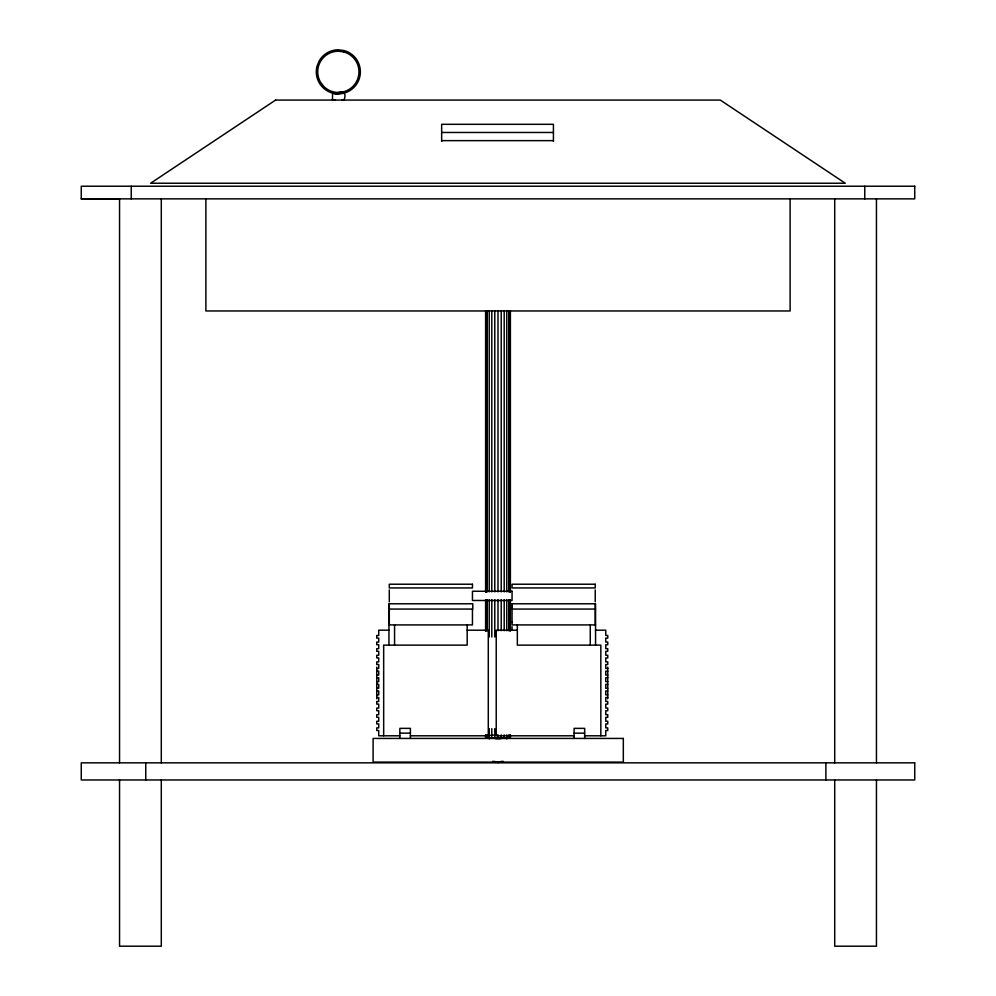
<?xml version="1.0" encoding="UTF-8"?>
<svg xmlns="http://www.w3.org/2000/svg" width="996" height="996" viewBox="0 0 996 996"><rect width="100%" height="100%" fill="white"/><g stroke="black" fill="none" stroke-linecap="round" stroke-linejoin="round"><path stroke-width="1.49" d="M332.515 100.061L332.515 93.076A22.037 22.037 0 0 1 317.052 66.134L319.255 60.818A22.037 22.037 0 0 1 338.341 49.8L344.043 50.547A22.037 22.037 0 0 1 359.618 77.539A22.037 22.037 0 0 1 332.639 93.126C338.926 96.126 347.741 87.76 344.155 100.061M486.023 631.115L486.023 600.04M486.023 592.271L486.036 310.989M512.056 622.475L512.33 621.666M492.796 761.293L498 762.5L503.204 761.293M341.703 100.061L344.155 99.55M338.341 92.466L343.682 91.769M495.859 738.484L501.212 738.161M494.788 738.472L501.212 738.335M494.788 738.335L501.212 738.472M496.929 734.849L487.268 735.621L485.612 736.405L486.036 737.974L486.036 734.874M441.651 132.48L553.427 132.48M441.651 140.635L553.427 140.635M81.261 198.789L118.238 198.789M388.95 609.066L472.776 609.066L472.776 603.788L388.95 603.788L388.95 645.122M595.558 609.066L511.72 609.066L511.72 603.788L595.558 603.788L595.558 645.122M388.95 624.915L472.453 624.915L472.453 609.066M595.558 624.915L512.056 624.915L512.056 603.788M388.95 630.194L378.729 630.194L378.729 635.473L376.737 635.473L376.737 638.112L378.729 638.112L378.729 642.071L376.737 642.071L376.737 644.711L378.729 644.711L378.729 648.67L376.737 648.67L376.737 651.309L378.729 651.309L378.729 655.268L376.737 655.268L376.737 657.908L378.729 657.908L378.729 661.879L376.737 661.879L376.737 664.519L378.729 664.519L378.729 668.478L376.737 668.478M467.174 630.194L488.289 630.194L488.289 735.795L410.402 735.795M517.335 630.194L496.22 630.194L496.22 735.795L574.107 735.795M595.558 630.194L605.78 630.194L605.78 635.473L607.759 635.473L607.759 638.112L605.78 638.112L605.78 642.071L607.759 642.071L607.759 644.711L605.78 644.711L605.78 648.67L607.759 648.67L607.759 651.309L605.78 651.309L605.78 655.268L607.759 655.268L607.759 657.908L605.78 657.908L605.78 661.879L607.759 661.879L607.759 664.519L605.78 664.519L605.78 668.478L607.759 668.478M376.737 671.117L378.729 671.117L378.729 675.076L376.737 675.076M607.759 671.117L605.78 671.117L605.78 675.076L607.759 675.076M376.737 677.716L378.729 677.716L378.729 681.675L376.737 681.675M607.759 677.716L605.78 677.716L605.78 681.675L607.759 681.675M376.737 684.314L378.729 684.314L378.729 688.273L376.737 688.273M607.759 684.314L605.78 684.314L605.78 688.273L607.759 688.273M376.737 690.913L378.729 690.913L378.729 694.872L376.737 694.872M607.759 690.913L605.78 690.913L605.78 694.872L607.759 694.872M376.737 697.511L378.729 697.511L378.729 701.483L376.737 701.483L376.737 704.122L378.729 704.122L378.729 708.081L376.737 708.081L376.737 710.721L378.729 710.721L378.729 714.68L376.737 714.68L376.737 717.319L378.729 717.319L378.729 721.278L376.737 721.278L376.737 723.918L378.729 723.918L378.729 727.877L376.737 727.877L376.737 730.516L378.729 730.516L378.729 735.795L399.844 735.795M607.759 697.511L605.78 697.511L605.78 701.483L607.759 701.483L607.759 704.122L605.78 704.122L605.78 708.081L607.759 708.081L607.759 710.721L605.78 710.721L605.78 714.68L607.759 714.68L607.759 717.319L605.78 717.319L605.78 721.278L607.759 721.278L607.759 723.918L605.78 723.918L605.78 727.877L607.759 727.877L607.759 730.516L605.78 730.516L605.78 735.795L584.664 735.795M399.844 733.156L410.402 733.156M574.107 733.156L584.664 733.156M500.141 738.484L494.788 738.161L494.788 728.649M332.515 99.55L334.98 100.061M508.732 735.621L510.388 736.405L509.964 737.974L509.964 734.874M876.455 198.864L876.455 762.836M876.455 779.968L876.455 946.2L834.71 946.2L834.71 779.968M864.765 186.227L864.765 198.864M834.71 198.864L834.71 762.836M825.883 762.836L825.883 779.968M790.114 198.553L790.114 310.964L205.886 310.964L205.886 198.553M607.759 667.158L607.759 698.831M600.837 735.795L600.837 645.122L517.335 645.122L517.335 624.915M595.222 589.931L595.222 601.808M595.222 603.788L595.222 624.915M590.267 624.915L590.267 645.122M584.664 738.434L584.664 728.362L574.107 728.362L574.107 738.434M553.427 141.382L553.427 124.313L441.651 124.313L441.651 141.382M512.056 626.721L512.056 629.733M510.388 310.901L510.388 591.998M510.388 599.754L510.388 630.817M510.388 734.874L510.388 737.974L485.612 737.974L485.612 734.874M509.964 310.827L509.977 592.271M509.964 599.729L509.977 631.115M508.732 310.764L508.732 591.948M508.732 599.716L508.732 630.779M508.732 734.874L508.732 737.974M506.765 310.715L506.765 591.923M506.765 599.692L506.765 630.767M506.765 734.861L506.765 738.97M504.2 310.665L504.2 591.91M504.2 599.679L504.2 630.754M504.2 734.861L504.2 738.472M501.212 310.64L501.212 591.898M501.212 599.679L501.212 630.754M501.212 734.861L501.212 738.584M501.212 761.305L501.212 762.089M498 310.628L498 591.898M498 599.667L498 630.754M498 734.861L498 738.434M494.788 310.64L494.788 591.898M494.788 599.679L494.788 636.967M494.788 761.305L494.788 762.089M491.8 310.665L491.8 591.91M491.8 599.679L491.8 636.979M491.8 728.649L491.8 738.472M489.235 310.715L489.235 591.923M489.235 599.692L489.235 636.979M489.235 728.649L489.235 738.97M487.268 310.764L487.268 591.948M487.268 599.716L487.268 630.779M487.268 734.874L487.268 737.974M486.036 310.827L486.036 591.973M486.036 599.729L486.036 630.804M485.612 310.901L485.612 591.998M485.612 599.754L485.612 630.817M467.174 624.915L467.174 645.122L383.672 645.122L383.672 735.795M410.402 738.434L410.402 728.362L399.844 728.362L399.844 738.434M394.565 624.915L394.565 645.122M389.287 589.931L389.287 601.808M389.287 603.788L389.287 624.915M376.737 667.158L376.737 698.831M161.29 198.864L161.29 762.836M161.29 779.968L161.29 946.2L119.545 946.2L119.545 779.968M145.752 762.836L145.752 779.968M131.235 186.227L131.235 198.864M119.545 198.864L119.545 762.836M275.593 100.073L150.62 183.239L845.268 183.239L720.295 100.073L275.593 100.073M914.739 186.227L81.261 186.227L81.261 198.864L914.739 198.864L914.739 186.227M472.453 584.229L389.287 584.229L389.287 587.951L472.453 587.951L472.453 584.241M595.222 584.229L512.056 584.229L512.056 587.951L595.222 587.951L595.222 584.241M512.056 591.25L472.453 591.25L472.453 600.488L512.056 600.488L512.056 591.25M623.322 738.434L373.102 738.434L373.102 762.089L623.322 762.089L623.322 738.434M914.739 762.836L81.261 762.836L81.261 779.968L914.739 779.968L914.739 762.836M343.682 51.904L338.341 51.207A20.63 20.63 0 0 0 320.475 82.145L323.75 86.428A20.63 20.63 0 0 0 356.207 82.145A20.63 20.63 0 0 0 343.682 51.904"/></g></svg>
